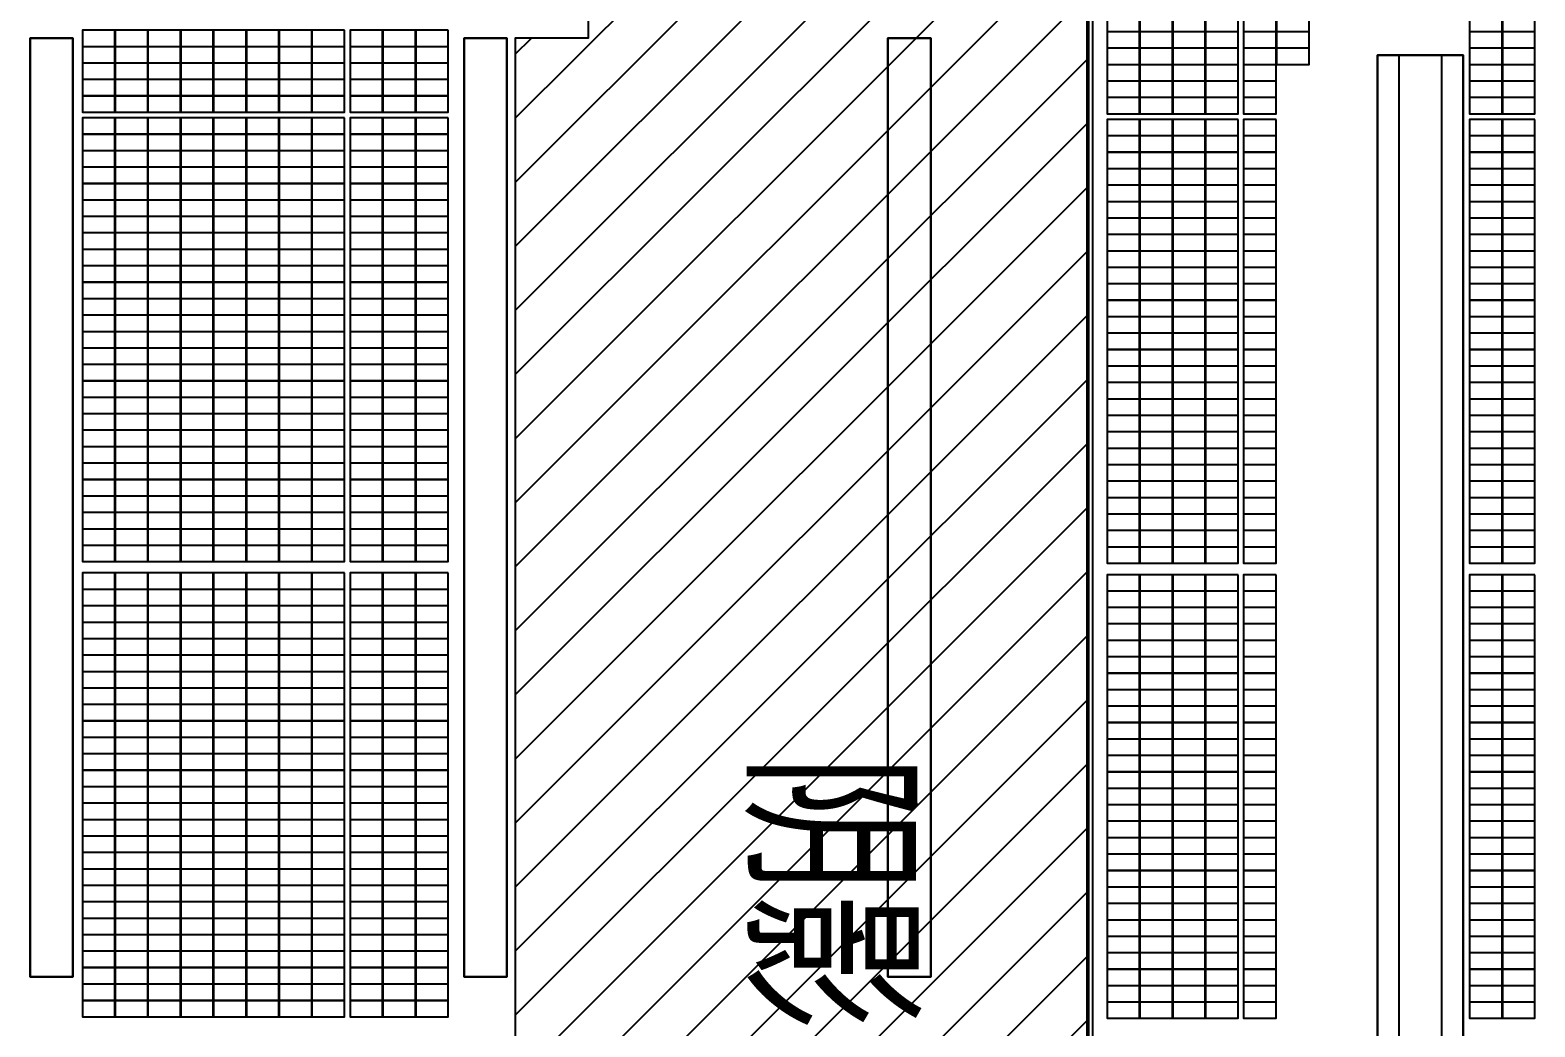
# Model space of a CAD drawing. Header units: millimetres. Extents: x 1218 to 2690, y 1163 to 1758.
# Drawn here: x 1661.3 to 1766.7, y 1416 to 1485.9 of the extents above; entities that cross this region are included whole.
import ezdxf
from ezdxf.enums import TextEntityAlignment as Align

# ---------------------------------------------------------------- set-up
doc = ezdxf.new("R2010")
doc.units = ezdxf.units.MM
for name, color, linetype in [('WALL', 9, 'Continuous'), ('组件', 7, 'ByLayer'), ('障碍物', 7, 'ByLayer')]:
    doc.layers.add(name, color=color, linetype=linetype)
doc.styles.add('仿宋1250', font='', dxfattribs={"width": 0.7071, "height": 1250})
doc.styles.get('仿宋1250').set_extended_font_data('FangSong')

# ---------------------------------------------------------------- blocks, each defined once
blk = doc.blocks.new('DT1')
at = {"layer": 'WALL'}
for points in [[(528309.9, 1865403.7), (528309.9, 2022803.7), (528009.9, 2022803.7), (528009.9, 1865403.7)], [(554259.9, 1875103.7), (554259.9, 2013103.7), (548259.9, 2013103.7), (548259.9, 1875103.7)]]:
    blk.add_lwpolyline(points, close=True, dxfattribs=at)
for points in [[(456859.9, 1948503.7), (456859.9, 2014303.7), (453859.9, 2014303.7), (453859.9, 1948503.7), (456859.9, 1948503.7)], [(487259.9, 1948503.7), (487259.9, 2014303.7), (484259.9, 2014303.7), (484259.9, 1948503.7), (487259.9, 1948503.7)], [(516959.9, 1948503.7), (516959.9, 2014303.7), (513959.9, 2014303.7), (513959.9, 1948503.7), (516959.9, 1948503.7)], [(552759.9, 1875103.7), (552759.9, 2013103.7), (549759.9, 2013103.7), (549759.9, 1875103.7), (552759.9, 1875103.7)]]:
    blk.add_lwpolyline(points, dxfattribs=at)
blk = doc.blocks.new('*U586')
at = {"color": 0}
blk.add_polyline3d([(0, 0, 0), (-228, 0, 0), (-228, -113, 6), (0, -113, 6)], close=True, dxfattribs=at)
at = {"flags": 1}
for tag in ['silicon-material', 'panel-length', 'panel-width', 'panel-height', 'mounting-hole-spacing1', 'mounting-hole-spacing2', 'userid', 'module-material', 'theme', 'name', 'vmpo', 'voco', 'pmax', 'company-name', 'note', 'id', 'impo', 'isco']:
    blk.add_attdef(tag, (0, 0), '', height=2.5, dxfattribs=at)
blk = doc.blocks.new('*U587')
at = {"layer": '组件', "color": 200}
for p in [(-12917, 7179, 1245), (-12687, 7179, 1245), (-12457, 7179, 1245), (-12227, 7179, 1245), (-11960, 7179, 1245), (-11730, 7179, 1245), (-10377, 7179, 1245), (-10147, 7179, 1245), (-17990, 7074, 1250), (-17760, 7074, 1250), (-17990, 6959, 1256), (-17760, 6959, 1256), (-12917, 7063, 1251), (-12687, 7063, 1251), (-12457, 7063, 1251), (-12227, 7063, 1251), (-11960, 7063, 1251), (-11730, 7063, 1251), (-10377, 7063, 1251), (-10147, 7063, 1251), (-12917, 6948, 1257), (-12687, 6948, 1257), (-12457, 6948, 1257), (-12227, 6948, 1257), (-11960, 6948, 1257), (-11730, 6948, 1257), (-10377, 6948, 1257), (-10147, 6948, 1257), (-18220, 6844, 1262), (-17990, 6844, 1262), (-17760, 6844, 1262), (-12917, 6833, 1263), (-12687, 6833, 1263), (-12457, 6833, 1263), (-12227, 6833, 1263), (-11960, 6833, 1263), (-10377, 6833, 1263), (-10147, 6833, 1263), (-18220, 6729, 1268), (-17990, 6729, 1268), (-17760, 6729, 1268), (-12917, 6718, 1269), (-12687, 6718, 1269), (-12457, 6718, 1269), (-12227, 6718, 1269), (-11960, 6718, 1269), (-10377, 6718, 1269), (-10147, 6718, 1269), (-18220, 6613, 1274), (-17990, 6613, 1274), (-17760, 6613, 1274), (-12917, 6602, 1274), (-12687, 6602, 1274), (-12457, 6602, 1274), (-12227, 6602, 1274), (-11960, 6602, 1274), (-10377, 6602, 1274), (-10147, 6602, 1274), (-18717, 6460, 1282), (-18488, 6460, 1282), (-18220, 6460, 1282), (-17990, 6460, 1282), (-17760, 6460, 1282), (-12917, 6449, 1282), (-12687, 6449, 1282), (-12457, 6449, 1282), (-12227, 6449, 1282), (-11960, 6449, 1282), (-10377, 6449, 1282), (-10147, 6449, 1282), (-18717, 6345, 1288), (-18488, 6345, 1288), (-18220, 6345, 1288), (-17990, 6345, 1288), (-17760, 6345, 1288), (-12917, 6334, 1288), (-12687, 6334, 1288), (-12457, 6334, 1288), (-12227, 6334, 1288), (-11960, 6334, 1288), (-10377, 6334, 1288), (-10147, 6334, 1288), (-18717, 6230, 1293), (-18488, 6230, 1293), (-18220, 6230, 1293), (-17990, 6230, 1293), (-17760, 6230, 1293), (-12917, 6219, 1294), (-12687, 6219, 1294), (-12457, 6219, 1294), (-12227, 6219, 1294), (-11960, 6219, 1294), (-10377, 6219, 1294), (-10147, 6219, 1294), (-18717, 6115, 1299), (-18488, 6115, 1299), (-18220, 6115, 1299), (-17990, 6115, 1299), (-17760, 6115, 1299), (-12917, 6103, 1300), (-12687, 6103, 1300), (-12457, 6103, 1300), (-12227, 6103, 1300), (-11960, 6103, 1300), (-10377, 6103, 1300), (-10147, 6103, 1300), (-18717, 5999, 1305), (-18488, 5999, 1305), (-18220, 5999, 1305), (-17990, 5999, 1305), (-17760, 5999, 1305), (-12917, 5988, 1306), (-12687, 5988, 1306), (-12457, 5988, 1306), (-12227, 5988, 1306), (-11960, 5988, 1306), (-10377, 5988, 1306), (-10147, 5988, 1306), (-18717, 5884, 1311), (-18488, 5884, 1311), (-18220, 5884, 1311), (-17990, 5884, 1311), (-17760, 5884, 1311), (-12917, 5873, 1312), (-12687, 5873, 1312), (-12457, 5873, 1312), (-12227, 5873, 1312), (-11960, 5873, 1312), (-10377, 5873, 1312), (-10147, 5873, 1312), (-18717, 5769, 1317), (-18488, 5769, 1317), (-18220, 5769, 1317), (-17990, 5769, 1317), (-17760, 5769, 1317), (-12917, 5758, 1317), (-12687, 5758, 1317), (-12457, 5758, 1317), (-12227, 5758, 1317), (-11960, 5758, 1317), (-10377, 5758, 1317), (-10147, 5758, 1317), (-18717, 5654, 1323), (-18488, 5654, 1323), (-18220, 5654, 1323), (-17990, 5654, 1323), (-17760, 5654, 1323), (-12917, 5642, 1323), (-12687, 5642, 1323), (-12457, 5642, 1323), (-12227, 5642, 1323), (-11960, 5642, 1323), (-10377, 5642, 1323), (-10147, 5642, 1323), (-18717, 5538, 1329), (-18488, 5538, 1329), (-18220, 5538, 1329), (-17990, 5538, 1329), (-17760, 5538, 1329), (-12917, 5527, 1329), (-12687, 5527, 1329), (-12457, 5527, 1329), (-12227, 5527, 1329), (-11960, 5527, 1329), (-10377, 5527, 1329), (-10147, 5527, 1329), (-18717, 5423, 1334), (-18488, 5423, 1334), (-18220, 5423, 1334), (-17990, 5423, 1334), (-17760, 5423, 1334), (-12917, 5412, 1335), (-12687, 5412, 1335), (-12457, 5412, 1335), (-12227, 5412, 1335), (-11960, 5412, 1335), (-10377, 5412, 1335), (-10147, 5412, 1335), (-18717, 5308, 1340), (-18488, 5308, 1340), (-18220, 5308, 1340), (-17990, 5308, 1340), (-17760, 5308, 1340), (-12917, 5297, 1341), (-12687, 5297, 1341), (-12457, 5297, 1341), (-12227, 5297, 1341), (-11960, 5297, 1341), (-10377, 5297, 1341), (-10147, 5297, 1341), (-18717, 5193, 1346), (-18488, 5193, 1346), (-18220, 5193, 1346), (-17990, 5193, 1346), (-17760, 5193, 1346), (-12917, 5181, 1347), (-12687, 5181, 1347), (-12457, 5181, 1347), (-12227, 5181, 1347), (-11960, 5181, 1347), (-10377, 5181, 1347), (-10147, 5181, 1347), (-18717, 5077, 1352), (-18488, 5077, 1352), (-18220, 5077, 1352), (-17990, 5077, 1352), (-17760, 5077, 1352), (-12917, 5066, 1353), (-12687, 5066, 1353), (-12457, 5066, 1353), (-12227, 5066, 1353), (-11960, 5066, 1353), (-10377, 5066, 1353), (-10147, 5066, 1353), (-18717, 4962, 1358), (-18488, 4962, 1358), (-18220, 4962, 1358), (-17990, 4962, 1358), (-17760, 4962, 1358), (-12917, 4951, 1358), (-12687, 4951, 1358), (-12457, 4951, 1358), (-12227, 4951, 1358), (-11960, 4951, 1358), (-10377, 4951, 1358), (-10147, 4951, 1358), (-18717, 4847, 1364), (-18488, 4847, 1364), (-18220, 4847, 1364), (-17990, 4847, 1364), (-17760, 4847, 1364), (-12917, 4836, 1364), (-12687, 4836, 1364), (-12457, 4836, 1364), (-12227, 4836, 1364), (-11960, 4836, 1364), (-10377, 4836, 1364), (-10147, 4836, 1364), (-18717, 4732, 1370), (-18488, 4732, 1370), (-18220, 4732, 1370), (-17990, 4732, 1370), (-17760, 4732, 1370), (-12917, 4720, 1370), (-12687, 4720, 1370), (-12457, 4720, 1370), (-12227, 4720, 1370), (-11960, 4720, 1370), (-10377, 4720, 1370), (-10147, 4720, 1370), (-18717, 4616, 1375), (-18488, 4616, 1375), (-18220, 4616, 1375), (-17990, 4616, 1375), (-17760, 4616, 1375), (-12917, 4605, 1376), (-12687, 4605, 1376), (-12457, 4605, 1376), (-12227, 4605, 1376), (-11960, 4605, 1376), (-10377, 4605, 1376), (-10147, 4605, 1376), (-18717, 4501, 1381), (-18488, 4501, 1381), (-18220, 4501, 1381), (-17990, 4501, 1381), (-17760, 4501, 1381), (-12917, 4490, 1382), (-12687, 4490, 1382), (-12457, 4490, 1382), (-12227, 4490, 1382), (-11960, 4490, 1382), (-10377, 4490, 1382), (-10147, 4490, 1382), (-18717, 4386, 1387), (-18488, 4386, 1387), (-18220, 4386, 1387), (-17990, 4386, 1387), (-17760, 4386, 1387), (-12917, 4375, 1388), (-12687, 4375, 1388), (-12457, 4375, 1388), (-12227, 4375, 1388), (-11960, 4375, 1388), (-10377, 4375, 1388), (-10147, 4375, 1388), (-18717, 4271, 1393), (-18488, 4271, 1393), (-18220, 4271, 1393), (-17990, 4271, 1393), (-17760, 4271, 1393), (-12917, 4259, 1394), (-12687, 4259, 1394), (-12457, 4259, 1394), (-12227, 4259, 1394), (-11960, 4259, 1394), (-10377, 4259, 1394), (-10147, 4259, 1394), (-18717, 4155, 1399), (-18488, 4155, 1399), (-18220, 4155, 1399), (-17990, 4155, 1399), (-17760, 4155, 1399), (-12917, 4144, 1399), (-12687, 4144, 1399), (-12457, 4144, 1399), (-12227, 4144, 1399), (-11960, 4144, 1399), (-10377, 4144, 1399), (-10147, 4144, 1399), (-18717, 4040, 1405), (-18488, 4040, 1405), (-18220, 4040, 1405), (-17990, 4040, 1405), (-17760, 4040, 1405), (-12917, 4029, 1405), (-12687, 4029, 1405), (-12457, 4029, 1405), (-12227, 4029, 1405), (-11960, 4029, 1405), (-10377, 4029, 1405), (-10147, 4029, 1405), (-18717, 3925, 1411), (-18488, 3925, 1411), (-18220, 3925, 1411), (-17990, 3925, 1411), (-17760, 3925, 1411), (-12917, 3914, 1411), (-12687, 3914, 1411), (-12457, 3914, 1411), (-12227, 3914, 1411), (-11960, 3914, 1411), (-10377, 3914, 1411), (-10147, 3914, 1411), (-18717, 3810, 1416), (-18488, 3810, 1416), (-18220, 3810, 1416), (-17990, 3810, 1416), (-17760, 3810, 1416), (-12917, 3798, 1417), (-12687, 3798, 1417), (-12457, 3798, 1417), (-12227, 3798, 1417), (-11960, 3798, 1417), (-10377, 3798, 1417), (-10147, 3798, 1417), (-18717, 3694, 1422), (-18488, 3694, 1422), (-18220, 3694, 1422), (-17990, 3694, 1422), (-17760, 3694, 1422), (-12917, 3683, 1423), (-12687, 3683, 1423), (-12457, 3683, 1423), (-12227, 3683, 1423), (-11960, 3683, 1423), (-10377, 3683, 1423), (-10147, 3683, 1423), (-18717, 3579, 1428), (-18488, 3579, 1428), (-18220, 3579, 1428), (-17990, 3579, 1428), (-17760, 3579, 1428), (-12917, 3568, 1429), (-12687, 3568, 1429), (-12457, 3568, 1429), (-12227, 3568, 1429), (-11960, 3568, 1429), (-10377, 3568, 1429), (-10147, 3568, 1429), (-18717, 3464, 1434), (-18488, 3464, 1434), (-18220, 3464, 1434), (-17990, 3464, 1434), (-17760, 3464, 1434), (-12917, 3453, 1435), (-12687, 3453, 1435), (-12457, 3453, 1435), (-12227, 3453, 1435), (-11960, 3453, 1435), (-10377, 3453, 1435), (-10147, 3453, 1435), (-18488, 3271, 1444), (-18220, 3271, 1444), (-17990, 3271, 1444), (-17760, 3271, 1444), (-12917, 3259, 1444), (-12687, 3259, 1444), (-12457, 3259, 1444), (-12227, 3259, 1444), (-11960, 3259, 1444), (-18488, 3155, 1450), (-18220, 3155, 1450), (-17990, 3155, 1450), (-17760, 3155, 1450), (-12917, 3144, 1450), (-12687, 3144, 1450), (-12457, 3144, 1450), (-12227, 3144, 1450), (-11960, 3144, 1450), (-18488, 3040, 1455), (-18220, 3040, 1455), (-17990, 3040, 1455), (-17760, 3040, 1455), (-12917, 3029, 1456), (-12687, 3029, 1456), (-12457, 3029, 1456), (-12227, 3029, 1456), (-11960, 3029, 1456), (-18488, 2925, 1461), (-18220, 2925, 1461), (-17990, 2925, 1461), (-17760, 2925, 1461), (-12917, 2914, 1462), (-12687, 2914, 1462), (-12457, 2914, 1462), (-12227, 2914, 1462), (-11960, 2914, 1462), (-18488, 2810, 1467), (-18220, 2810, 1467), (-17990, 2810, 1467), (-17760, 2810, 1467), (-12917, 2798, 1468), (-12687, 2798, 1468), (-12457, 2798, 1468), (-12227, 2798, 1468), (-11960, 2798, 1468), (-18488, 2694, 1473), (-18220, 2694, 1473), (-17990, 2694, 1473), (-17760, 2694, 1473), (-12917, 2683, 1474), (-12687, 2683, 1474), (-12457, 2683, 1474), (-12227, 2683, 1474), (-11960, 2683, 1474), (-18488, 2579, 1479), (-18220, 2579, 1479), (-17990, 2579, 1479), (-17760, 2579, 1479), (-12917, 2568, 1479), (-12687, 2568, 1479), (-12457, 2568, 1479), (-12227, 2568, 1479), (-11960, 2568, 1479), (-18488, 2464, 1485), (-18220, 2464, 1485), (-17990, 2464, 1485), (-17760, 2464, 1485), (-12917, 2453, 1485), (-12687, 2453, 1485), (-12457, 2453, 1485), (-12227, 2453, 1485), (-11960, 2453, 1485), (-18488, 2349, 1491), (-18220, 2349, 1491), (-17990, 2349, 1491), (-17760, 2349, 1491), (-12917, 2337, 1491), (-12687, 2337, 1491), (-12457, 2337, 1491), (-12227, 2337, 1491), (-11960, 2337, 1491), (-18488, 2233, 1496), (-18220, 2233, 1496), (-17990, 2233, 1496), (-17760, 2233, 1496), (-12917, 2222, 1497), (-12687, 2222, 1497), (-12457, 2222, 1497), (-12227, 2222, 1497), (-11960, 2222, 1497), (-18488, 2118, 1502), (-18220, 2118, 1502), (-17990, 2118, 1502), (-17760, 2118, 1502), (-12917, 2107, 1503), (-12687, 2107, 1503), (-12457, 2107, 1503), (-12227, 2107, 1503), (-11960, 2107, 1503), (-18488, 2003, 1508), (-18220, 2003, 1508), (-17990, 2003, 1508), (-17760, 2003, 1508), (-12917, 1992, 1509), (-12687, 1992, 1509), (-12457, 1992, 1509), (-12227, 1992, 1509), (-11960, 1992, 1509), (-18488, 1888, 1514), (-18220, 1888, 1514), (-17990, 1888, 1514), (-17760, 1888, 1514), (-12917, 1876, 1515), (-12687, 1876, 1515), (-12457, 1876, 1515), (-12227, 1876, 1515), (-11960, 1876, 1515), (-18488, 1772, 1520), (-18220, 1772, 1520), (-17990, 1772, 1520), (-17760, 1772, 1520), (-12917, 1761, 1520), (-12687, 1761, 1520), (-12457, 1761, 1520), (-12227, 1761, 1520), (-11960, 1761, 1520), (-18488, 1657, 1526), (-18220, 1657, 1526), (-17990, 1657, 1526), (-17760, 1657, 1526), (-12917, 1646, 1526), (-12687, 1646, 1526), (-12457, 1646, 1526), (-12227, 1646, 1526), (-11960, 1646, 1526), (-18488, 1542, 1532), (-18220, 1542, 1532), (-17990, 1542, 1532), (-17760, 1542, 1532), (-12917, 1531, 1532), (-12687, 1531, 1532), (-12457, 1531, 1532), (-12227, 1531, 1532), (-11960, 1531, 1532), (-18488, 1427, 1538), (-18220, 1427, 1538), (-17990, 1427, 1538), (-17760, 1427, 1538), (-12917, 1415, 1538), (-12687, 1415, 1538), (-12457, 1415, 1538), (-12227, 1415, 1538), (-11960, 1415, 1538), (-18488, 1311, 1543), (-18220, 1311, 1543), (-17990, 1311, 1543), (-17760, 1311, 1543), (-12917, 1300, 1544), (-12687, 1300, 1544), (-12457, 1300, 1544), (-12227, 1300, 1544), (-11960, 1300, 1544), (-18488, 1196, 1549), (-18220, 1196, 1549), (-17990, 1196, 1549), (-17760, 1196, 1549), (-12917, 1185, 1550), (-12687, 1185, 1550), (-12457, 1185, 1550), (-12227, 1185, 1550), (-11960, 1185, 1550), (-18488, 1081, 1555), (-18220, 1081, 1555), (-17990, 1081, 1555), (-17760, 1081, 1555), (-12917, 1070, 1556), (-12687, 1070, 1556), (-12457, 1070, 1556), (-12227, 1070, 1556), (-11960, 1070, 1556), (-18488, 966, 1561), (-18220, 966, 1561), (-17990, 966, 1561), (-17760, 966, 1561), (-12917, 954, 1562), (-12687, 954, 1562), (-12457, 954, 1562), (-12227, 954, 1562), (-11960, 954, 1562), (-18488, 850, 1567), (-18220, 850, 1567), (-17990, 850, 1567), (-17760, 850, 1567), (-12917, 839, 1567), (-12687, 839, 1567), (-12457, 839, 1567), (-12227, 839, 1567), (-11960, 839, 1567), (-18488, 735, 1573), (-18220, 735, 1573), (-17990, 735, 1573), (-17760, 735, 1573), (-12917, 724, 1573), (-12687, 724, 1573), (-12457, 724, 1573), (-12227, 724, 1573), (-11960, 724, 1573), (-18488, 620, 1579), (-18220, 620, 1579), (-17990, 620, 1579), (-17760, 620, 1579), (-12917, 609, 1579), (-12687, 609, 1579), (-12457, 609, 1579), (-12227, 609, 1579), (-11960, 609, 1579), (-18488, 505, 1584), (-18220, 505, 1584), (-17990, 505, 1584), (-17760, 505, 1584), (-12917, 493, 1585), (-12687, 493, 1585), (-12457, 493, 1585), (-12227, 493, 1585), (-11960, 493, 1585), (-18488, 389, 1590), (-18220, 389, 1590), (-17990, 389, 1590), (-17760, 389, 1590), (-12917, 378, 1591), (-12687, 378, 1591), (-12457, 378, 1591), (-12227, 378, 1591), (-11960, 378, 1591), (-18488, 274, 1596), (-18220, 274, 1596), (-17990, 274, 1596), (-17760, 274, 1596), (-12917, 263, 1597), (-12687, 263, 1597), (-12457, 263, 1597), (-12227, 263, 1597), (-11960, 263, 1597)]:
    blk.add_blockref('*U586', p, dxfattribs=at)
at = {"layer": '组件', "color": 2}
for p in [(-20096, 7074, 1250), (-19866, 7074, 1250), (-19637, 7074, 1250), (-19407, 7074, 1250), (-19177, 7074, 1250), (-18947, 7074, 1250), (-18717, 7074, 1250), (-18488, 7074, 1250), (-18220, 7074, 1250), (-20096, 6959, 1256), (-19866, 6959, 1256), (-19637, 6959, 1256), (-19407, 6959, 1256), (-19177, 6959, 1256), (-18947, 6959, 1256), (-18717, 6959, 1256), (-18488, 6959, 1256), (-18220, 6959, 1256), (-20096, 6844, 1262), (-19866, 6844, 1262), (-19637, 6844, 1262), (-19407, 6844, 1262), (-19177, 6844, 1262), (-18947, 6844, 1262), (-18717, 6844, 1262), (-18488, 6844, 1262), (-20096, 6729, 1268), (-19866, 6729, 1268), (-19637, 6729, 1268), (-19407, 6729, 1268), (-19177, 6729, 1268), (-18947, 6729, 1268), (-18717, 6729, 1268), (-18488, 6729, 1268), (-20096, 6613, 1274), (-19866, 6613, 1274), (-19637, 6613, 1274), (-19407, 6613, 1274), (-19177, 6613, 1274), (-18947, 6613, 1274), (-18717, 6613, 1274), (-18488, 6613, 1274), (-20096, 6460, 1282), (-19866, 6460, 1282), (-19637, 6460, 1282), (-19407, 6460, 1282), (-19177, 6460, 1282), (-18947, 6460, 1282), (-20096, 6345, 1288), (-19866, 6345, 1288), (-19637, 6345, 1288), (-19407, 6345, 1288), (-19177, 6345, 1288), (-18947, 6345, 1288), (-20096, 6230, 1293), (-19866, 6230, 1293), (-19637, 6230, 1293), (-19407, 6230, 1293), (-19177, 6230, 1293), (-18947, 6230, 1293), (-20096, 6115, 1299), (-19866, 6115, 1299), (-19637, 6115, 1299), (-19407, 6115, 1299), (-19177, 6115, 1299), (-18947, 6115, 1299), (-20096, 5999, 1305), (-19866, 5999, 1305), (-19637, 5999, 1305), (-19407, 5999, 1305), (-19177, 5999, 1305), (-18947, 5999, 1305), (-20096, 5884, 1311), (-19866, 5884, 1311), (-19637, 5884, 1311), (-19407, 5884, 1311), (-19177, 5884, 1311), (-18947, 5884, 1311), (-20096, 5769, 1317), (-19866, 5769, 1317), (-19637, 5769, 1317), (-19407, 5769, 1317), (-19177, 5769, 1317), (-18947, 5769, 1317), (-20096, 5654, 1323), (-19866, 5654, 1323), (-19637, 5654, 1323), (-19407, 5654, 1323), (-19177, 5654, 1323), (-18947, 5654, 1323), (-20096, 5538, 1329), (-19866, 5538, 1329), (-19637, 5538, 1329), (-19407, 5538, 1329), (-19177, 5538, 1329), (-18947, 5538, 1329), (-20096, 5423, 1334), (-19866, 5423, 1334), (-19637, 5423, 1334), (-19407, 5423, 1334), (-19177, 5423, 1334), (-18947, 5423, 1334), (-20096, 5308, 1340), (-19866, 5308, 1340), (-19637, 5308, 1340), (-19407, 5308, 1340), (-19177, 5308, 1340), (-18947, 5308, 1340), (-20096, 5193, 1346), (-19866, 5193, 1346), (-19637, 5193, 1346), (-19407, 5193, 1346), (-19177, 5193, 1346), (-18947, 5193, 1346), (-20096, 5077, 1352), (-19866, 5077, 1352), (-19637, 5077, 1352), (-19407, 5077, 1352), (-19177, 5077, 1352), (-18947, 5077, 1352), (-20096, 4962, 1358), (-19866, 4962, 1358), (-19637, 4962, 1358), (-19407, 4962, 1358), (-19177, 4962, 1358), (-18947, 4962, 1358), (-20096, 4847, 1364), (-19866, 4847, 1364), (-19637, 4847, 1364), (-19407, 4847, 1364), (-19177, 4847, 1364), (-18947, 4847, 1364), (-20096, 4732, 1370), (-19866, 4732, 1370), (-19637, 4732, 1370), (-19407, 4732, 1370), (-19177, 4732, 1370), (-18947, 4732, 1370), (-20096, 4616, 1375), (-19866, 4616, 1375), (-19637, 4616, 1375), (-19407, 4616, 1375), (-19177, 4616, 1375), (-18947, 4616, 1375), (-20096, 4501, 1381), (-19866, 4501, 1381), (-19637, 4501, 1381), (-19407, 4501, 1381), (-19177, 4501, 1381), (-18947, 4501, 1381), (-20096, 4386, 1387), (-19866, 4386, 1387), (-19637, 4386, 1387), (-19407, 4386, 1387), (-19177, 4386, 1387), (-18947, 4386, 1387), (-20096, 4271, 1393), (-19866, 4271, 1393), (-19637, 4271, 1393), (-19407, 4271, 1393), (-19177, 4271, 1393), (-18947, 4271, 1393), (-20096, 4155, 1399), (-19866, 4155, 1399), (-19637, 4155, 1399), (-19407, 4155, 1399), (-19177, 4155, 1399), (-18947, 4155, 1399), (-20096, 4040, 1405), (-19866, 4040, 1405), (-19637, 4040, 1405), (-19407, 4040, 1405), (-19177, 4040, 1405), (-18947, 4040, 1405), (-20096, 3925, 1411), (-19866, 3925, 1411), (-19637, 3925, 1411), (-19407, 3925, 1411), (-19177, 3925, 1411), (-18947, 3925, 1411), (-20096, 3810, 1416), (-19866, 3810, 1416), (-19637, 3810, 1416), (-19407, 3810, 1416), (-19177, 3810, 1416), (-18947, 3810, 1416), (-20096, 3694, 1422), (-19866, 3694, 1422), (-19637, 3694, 1422), (-19407, 3694, 1422), (-19177, 3694, 1422), (-18947, 3694, 1422), (-20096, 3579, 1428), (-19866, 3579, 1428), (-19637, 3579, 1428), (-19407, 3579, 1428), (-19177, 3579, 1428), (-18947, 3579, 1428), (-20096, 3464, 1434), (-19866, 3464, 1434), (-19637, 3464, 1434), (-19407, 3464, 1434), (-19177, 3464, 1434), (-18947, 3464, 1434), (-20096, 3271, 1444), (-19866, 3271, 1444), (-19637, 3271, 1444), (-19407, 3271, 1444), (-19177, 3271, 1444), (-18947, 3271, 1444), (-18717, 3271, 1444), (-20096, 3155, 1450), (-19866, 3155, 1450), (-19637, 3155, 1450), (-19407, 3155, 1450), (-19177, 3155, 1450), (-18947, 3155, 1450), (-18717, 3155, 1450), (-20096, 3040, 1455), (-19866, 3040, 1455), (-19637, 3040, 1455), (-19407, 3040, 1455), (-19177, 3040, 1455), (-18947, 3040, 1455), (-18717, 3040, 1455), (-20096, 2925, 1461), (-19866, 2925, 1461), (-19637, 2925, 1461), (-19407, 2925, 1461), (-19177, 2925, 1461), (-18947, 2925, 1461), (-18717, 2925, 1461), (-20096, 2810, 1467), (-19866, 2810, 1467), (-19637, 2810, 1467), (-19407, 2810, 1467), (-19177, 2810, 1467), (-18947, 2810, 1467), (-18717, 2810, 1467), (-20096, 2694, 1473), (-19866, 2694, 1473), (-19637, 2694, 1473), (-19407, 2694, 1473), (-19177, 2694, 1473), (-18947, 2694, 1473), (-18717, 2694, 1473), (-20096, 2579, 1479), (-19866, 2579, 1479), (-19637, 2579, 1479), (-19407, 2579, 1479), (-19177, 2579, 1479), (-18947, 2579, 1479), (-18717, 2579, 1479), (-20096, 2464, 1485), (-19866, 2464, 1485), (-19637, 2464, 1485), (-19407, 2464, 1485), (-19177, 2464, 1485), (-18947, 2464, 1485), (-18717, 2464, 1485), (-20096, 2349, 1491), (-19866, 2349, 1491), (-19637, 2349, 1491), (-19407, 2349, 1491), (-19177, 2349, 1491), (-18947, 2349, 1491), (-18717, 2349, 1491), (-20096, 2233, 1496), (-19866, 2233, 1496), (-19637, 2233, 1496), (-19407, 2233, 1496), (-19177, 2233, 1496), (-18947, 2233, 1496), (-18717, 2233, 1496), (-20096, 2118, 1502), (-19866, 2118, 1502), (-19637, 2118, 1502), (-19407, 2118, 1502), (-19177, 2118, 1502), (-18947, 2118, 1502), (-18717, 2118, 1502), (-20096, 2003, 1508), (-19866, 2003, 1508), (-19637, 2003, 1508), (-19407, 2003, 1508), (-19177, 2003, 1508), (-18947, 2003, 1508), (-18717, 2003, 1508), (-20096, 1888, 1514), (-19866, 1888, 1514), (-19637, 1888, 1514), (-19407, 1888, 1514), (-19177, 1888, 1514), (-18947, 1888, 1514), (-18717, 1888, 1514), (-20096, 1772, 1520), (-19866, 1772, 1520), (-19637, 1772, 1520), (-19407, 1772, 1520), (-19177, 1772, 1520), (-18947, 1772, 1520), (-18717, 1772, 1520), (-20096, 1657, 1526), (-19866, 1657, 1526), (-19637, 1657, 1526), (-19407, 1657, 1526), (-19177, 1657, 1526), (-18947, 1657, 1526), (-18717, 1657, 1526), (-20096, 1542, 1532), (-19866, 1542, 1532), (-19637, 1542, 1532), (-19407, 1542, 1532), (-19177, 1542, 1532), (-18947, 1542, 1532), (-18717, 1542, 1532), (-20096, 1427, 1538), (-19866, 1427, 1538), (-19637, 1427, 1538), (-19407, 1427, 1538), (-19177, 1427, 1538), (-18947, 1427, 1538), (-18717, 1427, 1538), (-20096, 1311, 1543), (-19866, 1311, 1543), (-19637, 1311, 1543), (-19407, 1311, 1543), (-19177, 1311, 1543), (-18947, 1311, 1543), (-18717, 1311, 1543), (-20096, 1196, 1549), (-19866, 1196, 1549), (-19637, 1196, 1549), (-19407, 1196, 1549), (-19177, 1196, 1549), (-18947, 1196, 1549), (-18717, 1196, 1549), (-20096, 1081, 1555), (-19866, 1081, 1555), (-19637, 1081, 1555), (-19407, 1081, 1555), (-19177, 1081, 1555), (-18947, 1081, 1555), (-18717, 1081, 1555), (-20096, 966, 1561), (-19866, 966, 1561), (-19637, 966, 1561), (-19407, 966, 1561), (-19177, 966, 1561), (-18947, 966, 1561), (-18717, 966, 1561), (-20096, 850, 1567), (-19866, 850, 1567), (-19637, 850, 1567), (-19407, 850, 1567), (-19177, 850, 1567), (-18947, 850, 1567), (-18717, 850, 1567), (-20096, 735, 1573), (-19866, 735, 1573), (-19637, 735, 1573), (-19407, 735, 1573), (-19177, 735, 1573), (-18947, 735, 1573), (-18717, 735, 1573), (-20096, 620, 1579), (-19866, 620, 1579), (-19637, 620, 1579), (-19407, 620, 1579), (-19177, 620, 1579), (-18947, 620, 1579), (-18717, 620, 1579), (-20096, 505, 1584), (-19866, 505, 1584), (-19637, 505, 1584), (-19407, 505, 1584), (-19177, 505, 1584), (-18947, 505, 1584), (-18717, 505, 1584), (-20096, 389, 1590), (-19866, 389, 1590), (-19637, 389, 1590), (-19407, 389, 1590), (-19177, 389, 1590), (-18947, 389, 1590), (-18717, 389, 1590), (-20096, 274, 1596), (-19866, 274, 1596), (-19637, 274, 1596), (-19407, 274, 1596), (-19177, 274, 1596), (-18947, 274, 1596), (-18717, 274, 1596)]:
    blk.add_blockref('*U586', p, dxfattribs=at)
at = {"layer": '组件', "color": 41}
for p in [(-10377, 3259, 1444), (-10147, 3259, 1444), (-10377, 3144, 1450), (-10147, 3144, 1450), (-10377, 3029, 1456), (-10147, 3029, 1456), (-10377, 2914, 1462), (-10147, 2914, 1462), (-10377, 2798, 1468), (-10147, 2798, 1468), (-10377, 2683, 1474), (-10147, 2683, 1474), (-10377, 2568, 1479), (-10147, 2568, 1479), (-10377, 2453, 1485), (-10147, 2453, 1485), (-10377, 2337, 1491), (-10147, 2337, 1491), (-10377, 2222, 1497), (-10147, 2222, 1497), (-10377, 2107, 1503), (-10147, 2107, 1503), (-10377, 1992, 1509), (-10147, 1992, 1509), (-10377, 1876, 1515), (-10147, 1876, 1515), (-10377, 1761, 1520), (-10147, 1761, 1520), (-10377, 1646, 1526), (-10147, 1646, 1526), (-10377, 1531, 1532), (-10147, 1531, 1532), (-10377, 1415, 1538), (-10147, 1415, 1538), (-10377, 1300, 1544), (-10147, 1300, 1544), (-10377, 1185, 1550), (-10147, 1185, 1550), (-10377, 1070, 1556), (-10147, 1070, 1556), (-10377, 954, 1562), (-10147, 954, 1562), (-10377, 839, 1567), (-10147, 839, 1567), (-10377, 724, 1573), (-10147, 724, 1573), (-10377, 609, 1579), (-10147, 609, 1579), (-10377, 493, 1585), (-10147, 493, 1585), (-10377, 378, 1591), (-10147, 378, 1591), (-10377, 263, 1597), (-10147, 263, 1597)]:
    blk.add_blockref('*U586', p, dxfattribs=at)
at = {"flags": 1}
for tag in ['tilt', 'azimuth', 'mode', 'align', 'array-mode', 'panel-x', 'panel-y', 'offset-x', 'offset-y', 'panel-per-row', 'bracket-type', 'bracket-value', 'row-per-array']:
    blk.add_attdef(tag, (0, 0), '', height=2.5, dxfattribs=at)
blk = doc.blocks.new('*U664')
at = {"layer": '障碍物', "color": 1}
blk.add_polyline3d([(-167813, 79000, 10), (-167813, 70196, 10), (-172905, 70196, 10), (-172905, 0, 10), (-132851, 0, 10), (-132851, 79000, 10), (-167813, 79000, 10)], close=True, dxfattribs=at)
at = {"flags": 1}
for tag in ['height', 'shape']:
    blk.add_attdef(tag, (0, 0), '', height=2.5, dxfattribs=at)
blk = doc.blocks.new('*U666')
at = {"layer": '障碍物', "color": 1}
blk.add_polyline3d([(-112500, 69000, 10), (-106500, 69000, 10), (-106500, 0, 10), (-112500, 0, 10)], close=True, dxfattribs=at)
at = {"flags": 1}
for tag in ['height', 'shape']:
    blk.add_attdef(tag, (0, 0), '', height=2.5, dxfattribs=at)
blk = doc.blocks.new('*U669')
at = {"layer": '障碍物', "color": 1}
blk.add_polyline3d([(-146800, 70200, 10), (-143800, 70200, 10), (-143800, 4400, 10), (-146800, 4400, 10)], close=True, dxfattribs=at)
at = {"flags": 1}
for tag in ['height', 'shape']:
    blk.add_attdef(tag, (0, 0), '', height=2.5, dxfattribs=at)
blk = doc.blocks.new('*U671')
at = {"layer": '障碍物', "color": 1}
blk.add_polyline3d([(-206900, 70200, 10), (-203900, 70200, 10), (-203900, 4400, 10), (-206900, 4400, 10)], close=True, dxfattribs=at)
at = {"flags": 1}
for tag in ['height', 'shape']:
    blk.add_attdef(tag, (0, 0), '', height=2.5, dxfattribs=at)
blk = doc.blocks.new('*U681')
at = {"layer": '障碍物', "color": 1}
blk.add_polyline3d([(-176500, 70200, 10), (-173500, 70200, 10), (-173500, 4400, 10), (-176500, 4400, 10)], close=True, dxfattribs=at)
at = {"flags": 1}
for tag in ['height', 'shape']:
    blk.add_attdef(tag, (0, 0), '', height=2.5, dxfattribs=at)

msp = doc.modelspace()

# ---------------------------------------------------------------- hatches: boundary and pattern name
h = msp.add_hatch()
h.set_pattern_fill('ANSI31', color=256, scale=2)
h.set_pattern_definition([(45, (2698.241, -2326.2806), (-2.245064, 2.245064), [])])
h.paths.add_polyline_path([(1700.408, 1494.15), (1700.408, 1485.346), (1695.316, 1485.346), (1695.316, 1336.15), (1735.37, 1336.15), (1735.37, 1494.15)])

# ---------------------------------------------------------------- linework, layer by layer
at = {"elevation": 12.3}
msp.add_lwpolyline([(1700.408, 1494.15), (1700.408, 1485.346), (1695.316, 1485.346), (1695.316, 1336.15), (1735.37, 1336.15), (1735.37, 1494.15), (1700.408, 1494.15)], dxfattribs=at)
at = {"layer": '障碍物', "color": 2, "elevation": 12.3}
msp.add_lwpolyline([(1700.408, 1494.15), (1700.408, 1485.346), (1695.316, 1485.346), (1695.316, 1415.15), (1735.37, 1415.15), (1735.37, 1494.15), (1700.408, 1494.15)], dxfattribs=at)
for points in [[(1661.321, 1485.35), (1664.321, 1485.35), (1664.321, 1419.55), (1661.321, 1419.55)], [(1691.721, 1485.35), (1694.721, 1485.35), (1694.721, 1419.55), (1691.721, 1419.55)], [(1721.421, 1485.35), (1724.421, 1485.35), (1724.421, 1419.55), (1721.421, 1419.55)], [(1755.721, 1484.15), (1761.721, 1484.15), (1761.721, 1415.15), (1755.721, 1415.15)]]:
    msp.add_lwpolyline(points, close=True, dxfattribs=at)

# ---------------------------------------------------------------- block references
at = {"xscale": 0.001, "yscale": 0.001, "zscale": 0.001}
msp.add_blockref('DT1', (1207.461, -528.954, 12.3), dxfattribs=at)
at = {"layer": '组件', "xscale": 0.01, "yscale": 0.01, "zscale": 0.01}
msp.add_blockref('*U587', (1868.221, 1415.15), dxfattribs=at)
at = {"layer": '障碍物', "xscale": 0.001, "yscale": 0.001, "zscale": 0.001}
for name in ['*U664', '*U671', '*U681', '*U669', '*U666']:
    msp.add_blockref(name, (1868.221, 1415.15), dxfattribs=at)

# ---------------------------------------------------------------- texts
at = {"color": 1, "style": '仿宋1250', "width": 0.7071}
msp.add_text('阴影区域', height=10, rotation=270, dxfattribs=at).set_placement((1717.715, 1415.821, 12.3), align=Align.MIDDLE)

doc.saveas('drawing.dxf')
